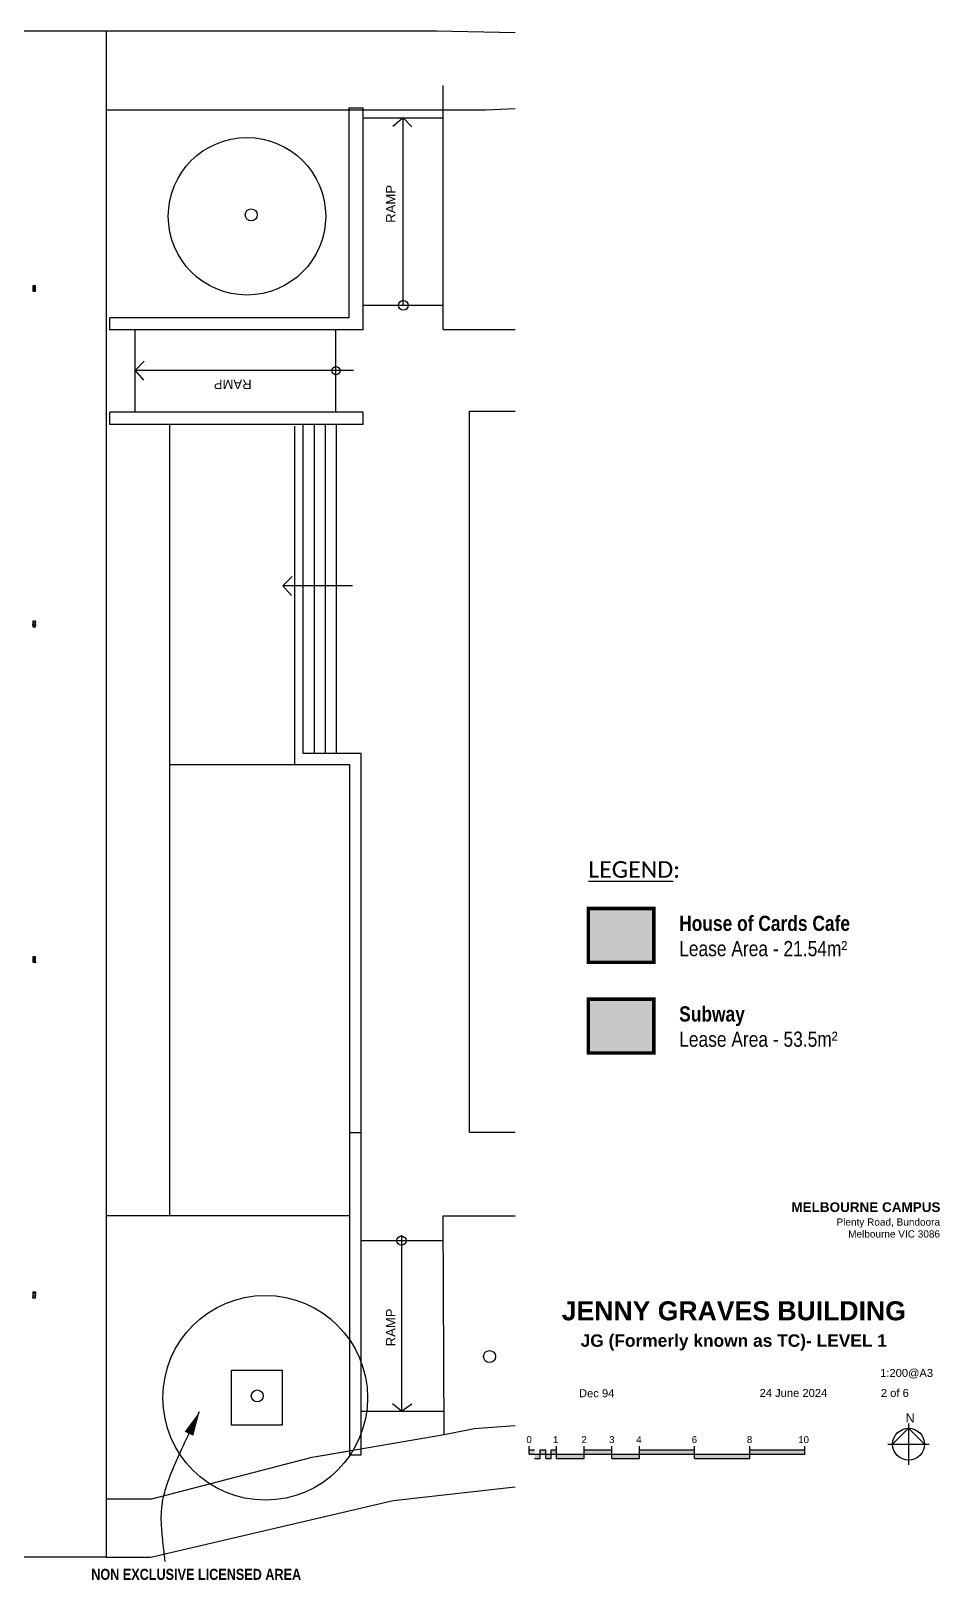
# Model space of a CAD drawing. Extents: x 76832 to 156531, y -2955 to 55954.
# Drawn here: x 123566 to 156531, y -2185 to 53958 of the extents above; entities that cross this region are included whole.
import ezdxf
from ezdxf.enums import TextEntityAlignment as Align

# ---------------------------------------------------------------- set-up
doc = ezdxf.new("R2010")
doc.units = 0
doc.header["$MEASUREMENT"] = 0
for name, color, linetype in [('1', 1, 'CONTINUOUS'), ('2', 4, 'CONTINUOUS'), ('A-Column__Concrete', 7, 'CONTINUOUS'), ('A-Column__Steel', 4, 'CONTINUOUS'), ('A-Hatch__Concrete', 252, 'CONTINUOUS'), ('A-Title Block', 1, 'CONTINUOUS'), ('H', 251, 'CONTINUOUS'), ('Lease', 7, 'CONTINUOUS'), ('T1', 1, 'CONTINUOUS'), ('T3', 3, 'CONTINUOUS'), ('Title Block', 7, 'CONTINUOUS')]:
    doc.layers.add(name, color=color, linetype=linetype)
doc.layers.add('Lease-Pharmacy', color=7, linetype='CONTINUOUS', true_color=0xffd452)
doc.styles.add('Arial', font='arial.ttf')
doc.styles.add('Arial Bold', font='arialbd.ttf')
doc.styles.add('ROMANT', font='ROMANS')
pattern_1 = [(50, (139339.66, 65471.27), (182.18467, -15.9391), [19.05, -209.55]), (355, (139339.66, 65471.27), (-35.2434, 191.05685), [15.24, -167.6406]), (100.45144, (139354.85, 65469.94), (146.94125, 175.11775), [16.19, -178.09024]), (46.1842, (139339.66, 65522.07), (271.079, -42.0423), [28.575, -314.325]), (96.63556, (139362.25, 65518.57), (237.4041, 247.4261), [24.285, -267.1356]), (351.18415, (139339.66, 65522.07), (237.4041, 247.4261), [22.86, -251.4597]), (21, (139365.06, 65509.37), (151.6144, -102.2652), [19.05, -209.55]), (326, (139365.06, 65509.37), (61.802, 184.18797), [15.24, -167.64]), (71.45144, (139377.7, 65500.85), (213.4164, 81.92277), [16.19, -178.08994]), (37.5, (139339.665, 65471.27), (3.0886, 84.55504), [0, -165.608, 0, -170.18, 0, -168.275]), (7.5, (139339.665, 65471.27), (66.81966, 100.18057), [0, -97.028, 0, -161.798, 0, -64.135]), (327.5, (139283.02, 65471.27), (135.590595, -5.728744), [0, -63.5, 0, -198.12, 0, -262.89]), (317.5, (139257.62, 65471.27), (148.12918, 25.4265), [0, -82.55, 0, -131.572, 0, -186.69])]

# ---------------------------------------------------------------- blocks, each defined once
blk = doc.blocks.new('Title Attribute- SK (Final)')
at = {"layer": 'Title Block', "style": 'Arial Bold', "flags": 4}
for tag, height, p in [('BUILDING_NAME', 693, (238537, -101407)), ('BUILDING_MODULE_&_LEVEL', 450, (238537, -102486))]:
    blk.add_attdef(tag, text='', height=height, dxfattribs=at).set_placement(p, align=Align.MIDDLE_CENTER)
at = {"layer": 'Title Block', "style": 'Arial', "flags": 4}
for tag, p in [('DRAWING.NO.', (232923, -103804)), ('1:200@A3', (243845, -103804)), ('M.Y', (232924, -104539)), ('DD.MM.YY', (239473, -104529)), ('SHEET_NO', (243871, -104529))]:
    blk.add_attdef(tag, p, '', height=290, dxfattribs=at)
at = {"layer": 'Title Block', "style": 'Arial'}
blk.add_attdef('COPYRIGHT', (230990, -109464), '', height=290, dxfattribs=at)
blk = doc.blocks.new('A$C567439FE')
at = {"layer": 'Title Block'}
h = blk.add_hatch(color=7, dxfattribs=at)
h.dxf.hatch_style = 1
h.paths.add_polyline_path([(98, 318), (98, 159), (301, 159), (301, 318)])
h.paths.add_polyline_path([(501, 159), (301, 159), (301, 0), (501, 0)])
h.paths.add_polyline_path([(701, 318), (501, 318), (501, 159), (701, 159)])
h.paths.add_polyline_path([(701, 159), (701, 0), (901, 0), (901, 159)])
h.paths.add_polyline_path([(1098, 159), (1098, 318), (901, 318), (901, 159)])
h.paths.add_polyline_path([(1098, 159), (1098, 0), (2098, 0), (2098, 159)])
h.paths.add_polyline_path([(3098, 159), (3098, 318), (2098, 318), (2098, 159)])
h.paths.add_polyline_path([(3098, 159), (3098, 0), (4098, 0), (4098, 159)])
h.paths.add_polyline_path([(6098, 159), (6098, 318), (4098, 318), (4098, 159)])
h.paths.add_polyline_path([(6098, 159), (6098, 0), (8098, 0), (8098, 159)])
h.paths.add_polyline_path([(10098, 159), (10098, 318), (8098, 318), (8098, 159)])
for p, q in [((98, 159), (98, 453)), ((98, 318), (301, 318)), ((301, 0), (501, 0)), ((501, 318), (701, 318)), ((501, 0), (501, 318)), ((701, 0), (701, 318)), ((701, 0), (901, 0)), ((901, 318), (1098, 318)), ((901, 0), (901, 318)), ((1098, 0), (1098, 453)), ((1098, 0), (2098, 0)), ((2098, 0), (2098, 453)), ((2098, 318), (3098, 318)), ((3098, 0), (3098, 453)), ((3098, 0), (4098, 0)), ((4098, 0), (4098, 453)), ((4098, 318), (6098, 318)), ((6098, 0), (6098, 453)), ((6098, 0), (8098, 0)), ((8098, 0), (8098, 453)), ((8098, 318), (10098, 318)), ((10098, 159), (10098, 453))]:
    blk.add_line(p, q, dxfattribs=at)
at = {"layer": 'Title Block', "color": 1}
blk.add_line((98, 159), (10098, 159), dxfattribs=at)
at = {"layer": 'Title Block', "char_height": 250, "width": 155.52, "attachment_point": 2, "style": 'ROMANT'}
for s, insert in [('{\\fArial|b0|i0|c0|p34;0}', (100, 813)), ('{\\fArial|b0|i0|c0|p34;1}', (1065, 813)), ('{\\fArial|b0|i0|c0|p34;2}', (2094, 813)), ('{\\fArial|b0|i0|c0|p34;3}', (3100, 813)), ('{\\fArial|b0|i0|c0|p34;4}', (4083, 813)), ('{\\fArial|b0|i0|c0|p34;6}', (6094, 813)), ('{\\fArial|b0|i0|c0|p34;8}', (8094, 813)), ('{\\fArial|b0|i0|c0|p34;10}', (10054, 813))]:
    blk.add_mtext(s, dxfattribs=dict(at, insert=insert))
blk = doc.blocks.new('A$C3E835662')
at = {"layer": 'Title Block', "color": 1}
for p, q in [((618, 0), (618, 1236)), ((0, 617), (1236, 617))]:
    blk.add_line(p, q, dxfattribs=at)
blk.add_circle((618, 618), 476, dxfattribs=at)

msp = doc.modelspace()

# ---------------------------------------------------------------- hatches: boundary and pattern name
at = {"layer": 'A-Hatch__Concrete'}
h = msp.add_hatch(dxfattribs=at)
h.set_pattern_fill('AR-CONC', color=256, style=0)
h.set_pattern_definition(pattern_1)
h.paths.add_polyline_path([(123736, 44523), (123736, 44723), (123636, 44723), (123636, 44523), (123701, 44523)])
h = msp.add_hatch(dxfattribs=at)
h.set_pattern_fill('AR-CONC', color=256, style=0)
h.set_pattern_definition(pattern_1)
h.paths.add_polyline_path([(123736, 32363), (123736, 32563), (123636, 32563), (123636, 32363), (123701, 32363)])
h = msp.add_hatch(dxfattribs=at)
h.set_pattern_fill('AR-CONC', color=256, style=0)
h.set_pattern_definition(pattern_1)
h.paths.add_polyline_path([(123736, 20203), (123736, 20403), (123636, 20403), (123636, 20203), (123701, 20203)])
h = msp.add_hatch(dxfattribs=at)
h.set_pattern_fill('AR-CONC', color=256, style=0)
h.set_pattern_definition(pattern_1)
h.paths.add_polyline_path([(123736, 8243), (123636, 8243), (123636, 8043), (123736, 8043)])
at = {"layer": 'Lease-Pharmacy'}
h = msp.add_hatch(color=256, dxfattribs=at)
h.dxf.hatch_style = 1
h.paths.add_polyline_path([(143778, 22152), (143778, 20205), (146153, 20205), (146153, 22152)])
at = {"layer": 'Lease-Pharmacy', "true_color": 0xff7f7f}
h = msp.add_hatch(color=11, dxfattribs=at)
h.dxf.hatch_style = 1
h.paths.add_polyline_path([(143778, 18867), (143778, 16920), (146153, 16920), (146153, 18867)])

# ---------------------------------------------------------------- linework, layer by layer
at = {"layer": '1'}
for p, q in [((138518, 43134), (138518, 51988)), ((135617, 50810), (138518, 50810)), ((137067, 50810), (136694, 50496)), ((137067, 44017), (137067, 50810)), ((137067, 50810), (137377, 50480)), ((135617, 44017), (138518, 44017)), ((127342, 40138), (127342, 43125)), ((134626, 40138), (134626, 43125)), ((138518, 43134), (141129, 43134)), ((127342, 41649), (127671, 41986)), ((135260, 41649), (127342, 41649)), ((127342, 41649), (127650, 41299)), ((139468, 14043), (139468, 40181)), ((139468, 40181), (141129, 40181)), ((128604, 11020), (128604, 39697)), ((133135, 27362), (133135, 39638)), ((133442, 27772), (133442, 39697)), ((133842, 27772), (133842, 39697)), ((134242, 27772), (134242, 39697)), ((134642, 27772), (134642, 39697)), ((132703, 33844), (133032, 34182)), ((135221, 33844), (132703, 33844)), ((132703, 33844), (133011, 33495)), ((135538, 27772), (133442, 27772)), ((135538, 14034), (135538, 27772)), ((135129, 27362), (128604, 27362)), ((135129, 14034), (135129, 27362)), ((139468, 14043), (141129, 14043)), ((138545, 3091), (138512, 11018)), ((138512, 11018), (141129, 11018)), ((135538, 10115), (138516, 10115)), ((137000, 10311), (137000, 3930)), ((137000, 3930), (136673, 4202)), ((137000, 3930), (137381, 4202)), ((135538, 3930), (138542, 3930))]:
    msp.add_line(p, q, dxfattribs=at)
for points in [[(126296, 53958), (138276, 53958), (141129, 53900)], [(141129, 51142), (140057, 51087), (126296, 51087)], [(126296, 760), (127949, 760), (133762, 2263), (138545, 3091), (139641, 3309), (141129, 3411)], [(126296, -1352), (127917, -1352), (136702, 695), (141129, 1189)]]:
    msp.add_lwpolyline(points, dxfattribs=at)
msp.add_lwpolyline([(130834, 3424), (130834, 5419), (132675, 5419), (132675, 3424)], close=True, dxfattribs=at)
for centre, radius in [((137067, 44017), 177), ((134626, 41649), 149), ((137000, 10115), 169)]:
    msp.add_circle(centre, radius, dxfattribs=at)
at = {"layer": '2'}
for p, q in [((97336, 53958), (126296, 53958)), ((126296, 53958), (126296, -1352)), ((135098, 51171), (135098, 43566)), ((135098, 51171), (135617, 51171)), ((135617, 43125), (135617, 51171)), ((135098, 43566), (126431, 43566)), ((126431, 43125), (126431, 43566)), ((135617, 43125), (126431, 43125)), ((135617, 40138), (126431, 40138)), ((126431, 39697), (126431, 40138)), ((135617, 39697), (135617, 40138)), ((135617, 39697), (126431, 39697)), ((135129, 2350), (135129, 14034)), ((135129, 14034), (135538, 14034)), ((135538, 2350), (135538, 14034)), ((135129, 2350), (135538, 2350)), ((126296, -1352), (108436, -1352))]:
    msp.add_line(p, q, dxfattribs=at)
at = {"layer": 'A-Column__Concrete'}
for p, q in [((123736, 32563), (123636, 32563)), ((123636, 32563), (123636, 32363)), ((123736, 32363), (123736, 32563)), ((123636, 32363), (123736, 32363)), ((123736, 20403), (123636, 20403)), ((123636, 20403), (123636, 20203)), ((123736, 20203), (123736, 20403)), ((123636, 20203), (123736, 20203)), ((123736, 8243), (123636, 8243)), ((123636, 8243), (123636, 8043)), ((123636, 8043), (123736, 8043)), ((123736, 8043), (123736, 8243))]:
    msp.add_line(p, q, dxfattribs=at)
at = {"layer": 'A-Column__Steel'}
for p, q in [((123736, 44723), (123636, 44723)), ((123636, 44723), (123636, 44523)), ((123636, 44523), (123736, 44523)), ((123736, 44523), (123736, 44723))]:
    msp.add_line(p, q, dxfattribs=at)
at = {"layer": 'H'}
for centre, radius in [((131399, 47242), 2854), ((131552, 47293), 217), ((132062, 4420), 3710), ((140195, 5915), 217), ((131773, 4486), 217)]:
    msp.add_circle(centre, radius, dxfattribs=at)
at = {"layer": 'Lease'}
msp.add_line((135129, 11020), (126296, 11020), dxfattribs=at)
at = {"layer": 'Lease', "color": 1, "true_color": 0xff0000, "flags": 128}
msp.add_lwpolyline([(126296, 11020), (126296, 760), (127949, 760), (133762, 2263), (135129, 2500), (135129, 11020)], close=True, dxfattribs=at)
at = {"layer": 'Lease'}
msp.add_lwpolyline([(129683, 3922, 0, 347, 0), (129296, 3117, 347, 347, 0)], format="xyseb", dxfattribs=at)
msp.add_lwpolyline([(128437, -1508), (128423, -1397), (128410, -1290), (128397, -1186), (128385, -1086), (128373, -989), (128362, -895), (128351, -803), (128342, -715), (128333, -628), (128325, -545), (128318, -463), (128311, -384), (128306, -306), (128301, -231), (128297, -157), (128295, -84), (128293, -13), (128292, 57), (128293, 126), (128294, 194), (128297, 261), (128301, 328), (128306, 394), (128313, 460), (128321, 526), (128330, 592), (128340, 658), (128352, 725), (128366, 792), (128380, 859), (128397, 927), (128415, 997), (128434, 1067), (128455, 1138), (128478, 1211), (128502, 1286), (128528, 1362), (128556, 1440), (128586, 1520), (128617, 1602), (128651, 1686), (128686, 1773), (128723, 1862), (128762, 1954), (128803, 2049), (128846, 2147), (128892, 2248), (128939, 2353), (128988, 2461), (129040, 2572), (129094, 2688), (129150, 2807), (129208, 2930), (129269, 3058), (129332, 3190), (129397, 3327), (129465, 3468), (129535, 3614), (129608, 3765), (129683, 3922)], dxfattribs=at)
at = {"layer": 'Lease-Pharmacy', "const_width": 124, "flags": 128}
msp.add_lwpolyline([(143778, 22152), (146153, 22152), (146153, 20205), (143778, 20205)], close=True, dxfattribs=at)
at = {"layer": 'Lease-Pharmacy', "color": 11, "ltscale": 8, "true_color": 0xff7f7f, "const_width": 124, "flags": 128}
msp.add_lwpolyline([(143778, 18867), (146153, 18867), (146153, 16920), (143778, 16920)], close=True, dxfattribs=at)
at = {"layer": 'Title Block', "color": 7}
for p, q in [((154811, 2736), (155390, 3315)), ((155390, 3315), (155969, 2737)), ((155390, 3315), (155968, 2736))]:
    msp.add_line(p, q, dxfattribs=at)

# ---------------------------------------------------------------- block references
at = {"layer": 'A-Title Block'}
ref = msp.add_blockref('Title Attribute- SK (Final)', (-89486, 108979), dxfattribs=at)
ref.add_attrib('BUILDING_NAME', 'JENNY GRAVES BUILDING', dxfattribs={"layer": 'Title Block', "height": 690, "style": 'Arial Bold'}).set_placement((149052, 7573), align=Align.MIDDLE_CENTER)
ref.add_attrib('BUILDING_MODULE_&_LEVEL', 'JG (Formerly known as TC)- LEVEL 1', dxfattribs={"layer": 'Title Block', "height": 450, "style": 'Arial Bold'}).set_placement((149052, 6494), align=Align.MIDDLE_CENTER)
ref.add_attrib('M.Y', 'Dec 94', (143438, 4440), dxfattribs={"layer": 'Title Block', "height": 290, "style": 'Arial'})
ref.add_attrib('DD.MM.YY', '24 June 2024', (149987, 4450), dxfattribs={"layer": 'Title Block', "height": 290, "style": 'Arial'})
ref.add_attrib('1:200@A3', '1:200@A3', (154359, 5176), dxfattribs={"layer": 'Title Block', "height": 290, "style": 'Arial'})
ref.add_attrib('SHEET_NO', '2 of 6', (154385, 4450), dxfattribs={"layer": 'Title Block', "height": 290, "style": 'Arial'})
msp.add_blockref('A$C567439FE', (141530, 2216), dxfattribs=at)
at = {"layer": 'Title Block', "xscale": 1.213625241645409, "yscale": 1.213625241645409, "zscale": 1.213625241645409, "rotation": 270}
msp.add_blockref('A$C3E835662', (154641, 3487), dxfattribs=at)

# ---------------------------------------------------------------- texts
at = {"layer": 'A-Title Block', "insert": (149025, 11505), "char_height": 500, "attachment_point": 1, "style": 'Arial'}
msp.add_mtext_dynamic_manual_height_columns('\\pi2116.43626;{\\fArial|b1|i0|c0|p34;\\H0.69999x;\\C7;MELBOURNE CAMPUS\\P\\pi3751.15766;\\fArial|b0|i0|c0|p34;\\H0.74287x;\\C251;\\c6513507;Plenty Road, Bundoora \\P\\pi4175.56549;Melbourne VIC 3086}', width=7463.53, gutter_width=10, heights=[0], dxfattribs=at)
at = {"layer": 'Lease', "insert": (125752, -1779), "char_height": 400, "width": 7935.12, "attachment_point": 1, "style": 'Arial'}
msp.add_mtext('{\\fArial Narrow|b1|i0|c0|p34;NON EXCLUSIVE LICENSED AREA}', dxfattribs=at)
at = {"layer": 'Lease-Pharmacy', "color": 7, "char_height": 550, "width": 21307.98, "attachment_point": 1, "style": 'Arial'}
for s, insert in [('{\\fArial Narrow|b1|i0|c0|p34;House of Cards Cafe\\P\\fArial Narrow|b0|i0|c0|p34;Lease Area - 21.54m²}', (147072, 21892)), ('{\\fArial Narrow|b1|i0|c0|p34;Subway\\P\\fArial Narrow|b0|i0|c0|p34;Lease Area - 53.5m²}', (147072, 18608))]:
    msp.add_mtext(s, dxfattribs=dict(at, insert=insert))
at = {"layer": 'T1', "style": 'Arial'}
for rotation, p in [(90, (136782, 47006)), (180, (131567, 41318)), (90, (136782, 6284))]:
    msp.add_text('RAMP', height=340, rotation=rotation, dxfattribs=at).set_placement(p)
at = {"layer": 'T3', "insert": (143778, 23868), "char_height": 600, "width": 4564.8, "attachment_point": 1, "style": 'Arial'}
msp.add_mtext('{\\fCalibri|b0|i0|c0|p34;\\LLEGEND\\l:}', dxfattribs=at)
at = {"layer": 'Title Block', "insert": (155279, 3859), "char_height": 328, "width": 3202.03, "attachment_point": 1, "style": 'Arial'}
msp.add_mtext('N', dxfattribs=at)

doc.saveas('drawing.dxf')
